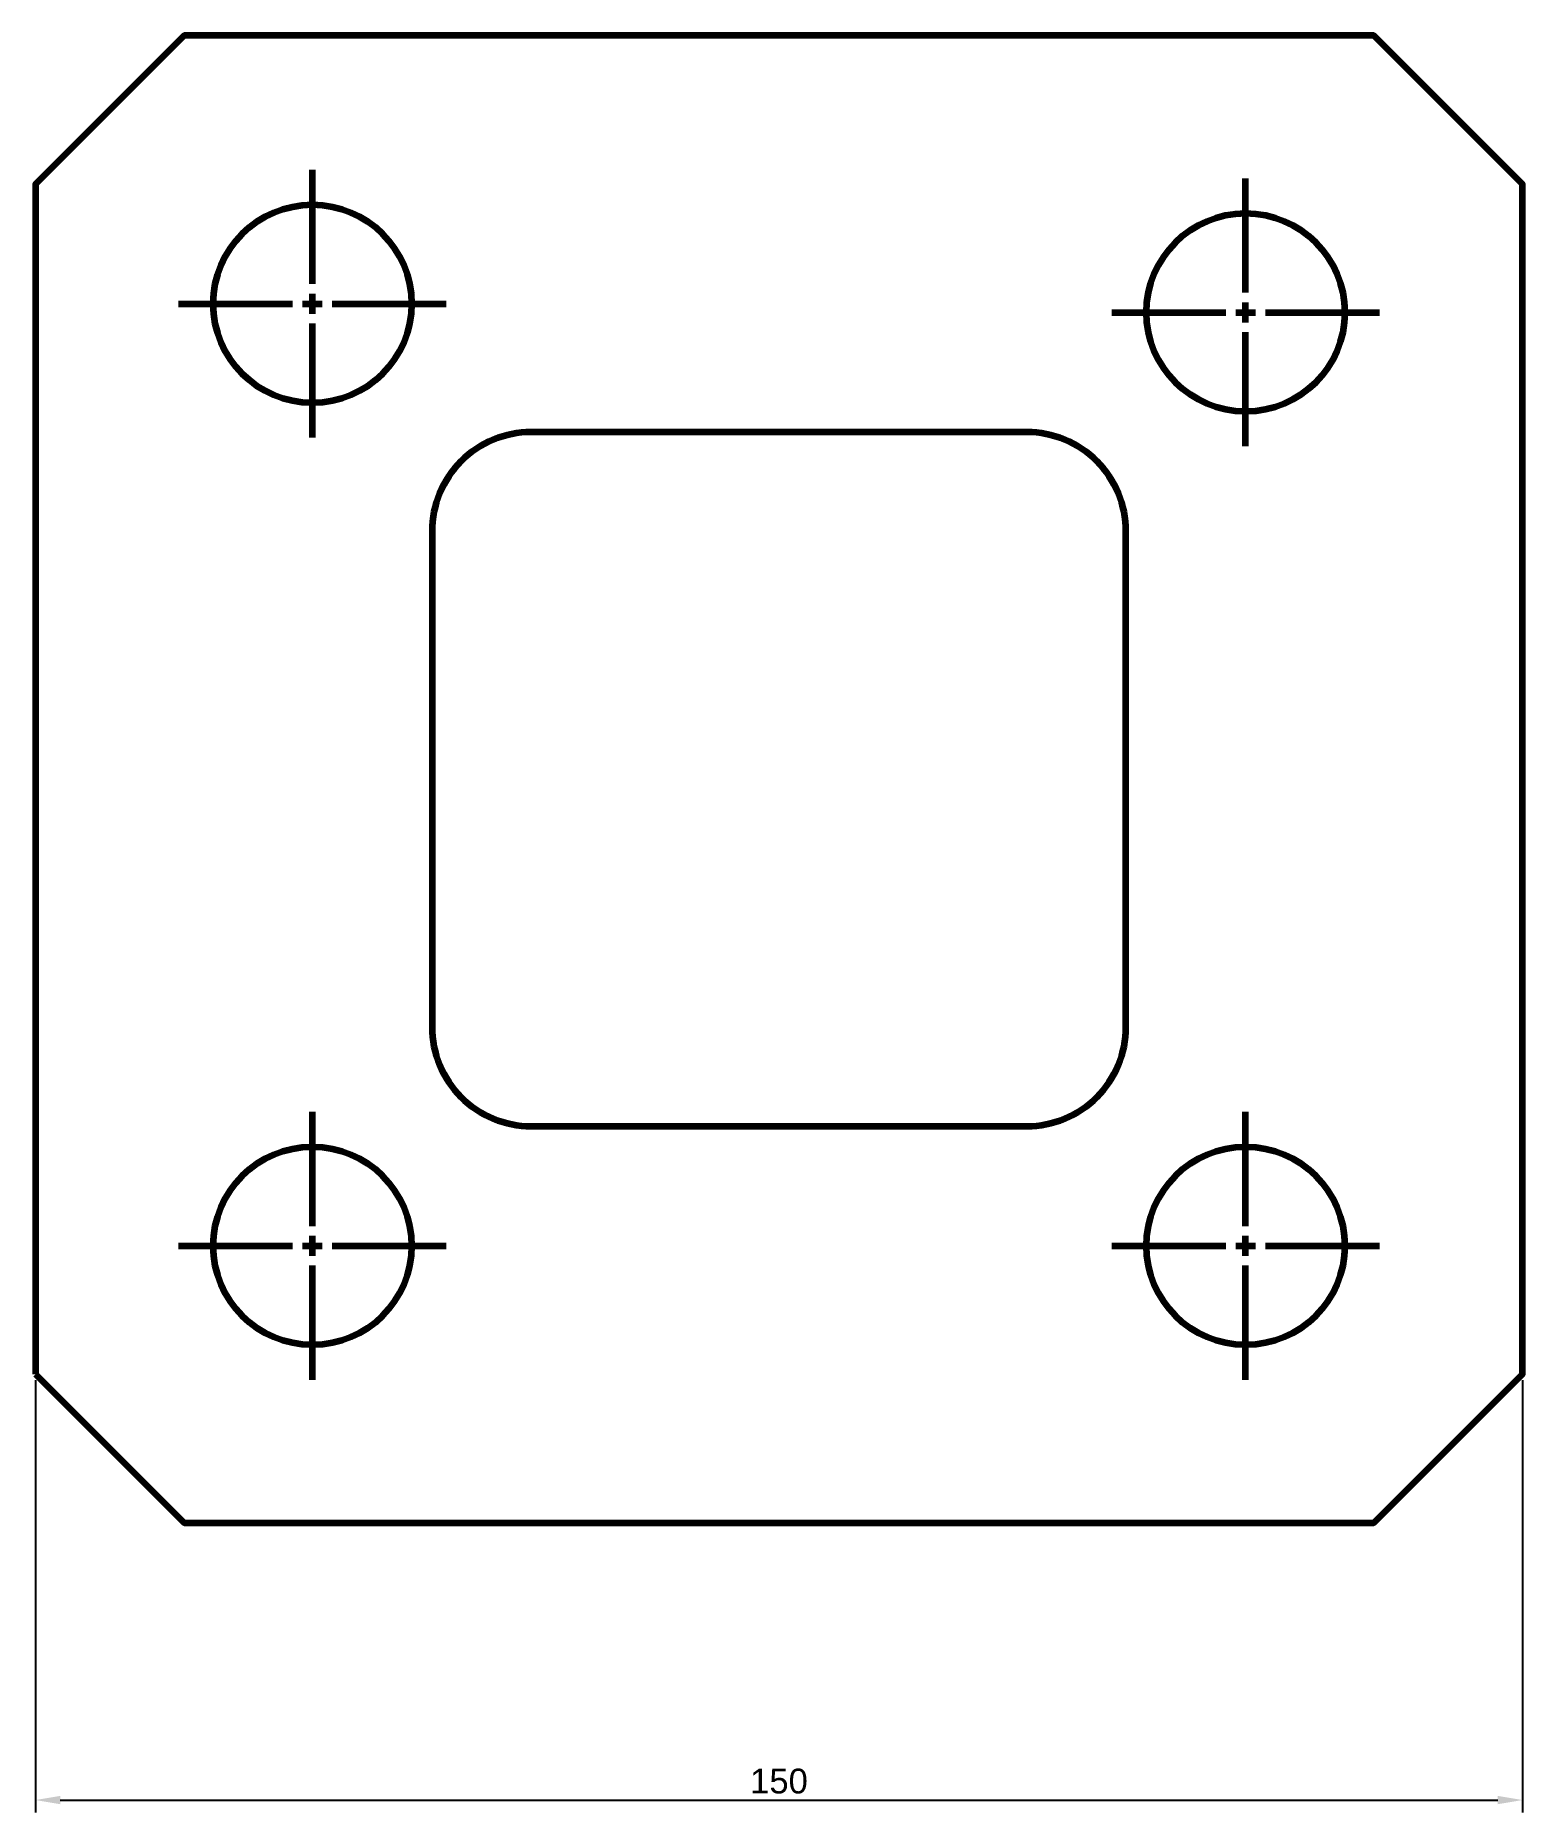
# Model space of a CAD drawing. Header units: millimetres. Extents: x 130 to 280, y 71 to 250.
import ezdxf

# ---------------------------------------------------------------- set-up
doc = ezdxf.new("R2010")
doc.units = ezdxf.units.MM
doc.linetypes.add('CENTER2', pattern=[28.575, 19.05, -3.175, 3.175, -3.175])
doc.styles.get("Standard").update_dxf_attribs({"font": 'arial.ttf'})
doc.dimstyles.new('ISO-25', dxfattribs={"dimtxt": 2.5, "dimasz": 2.5, "dimexe": 1.25, "dimexo": 0.625, "dimtad": 1, "dimtxsty": 'Standard', "dimcen": 2.5, "dimadec": 0, "dimazin": 0, "dimtfac": 1, "dimtmove": 0, "dimatfit": 3, "dimfxl": 1, "dimarcsym": 0})

# ---------------------------------------------------------------- blocks, each defined once
blk = doc.blocks.new('*U2')
at = {"color": 0, "linetype": 'CENTER2', "lineweight": 100, "transparency": 16777216}
for p, q in [((0, 2), (0, 13.5)), ((-13.5, 0), (-2, 0)), ((2, 0), (13.5, 0)), ((0, -13.5), (0, -2))]:
    blk.add_line(p, q, dxfattribs=at)
at = {"color": 0, "linetype": 'Continuous', "lineweight": 100, "transparency": 16777216}
for p, q in [((-1, 0), (1, 0)), ((0, -1), (0, 1))]:
    blk.add_line(p, q, dxfattribs=at)
blk = doc.blocks.new('*U3')
at = {"color": 0, "linetype": 'CENTER2', "lineweight": 100, "transparency": 16777216}
for p, q in [((0, 2), (0, 13.5)), ((-13.5, 0), (-2, 0)), ((2, 0), (13.5, 0)), ((0, -13.5), (0, -2))]:
    blk.add_line(p, q, dxfattribs=at)
at = {"color": 0, "linetype": 'Continuous', "lineweight": 100, "transparency": 16777216}
for p, q in [((-1, 0), (1, 0)), ((0, -1), (0, 1))]:
    blk.add_line(p, q, dxfattribs=at)
blk = doc.blocks.new('*U4')
at = {"color": 0, "linetype": 'CENTER2', "lineweight": 100, "transparency": 16777216}
for p, q in [((0, 2), (0, 13.5)), ((-13.5, 0), (-2, 0)), ((2, 0), (13.5, 0)), ((0, -13.5), (0, -2))]:
    blk.add_line(p, q, dxfattribs=at)
at = {"color": 0, "linetype": 'Continuous', "lineweight": 100, "transparency": 16777216}
for p, q in [((-1, 0), (1, 0)), ((0, -1), (0, 1))]:
    blk.add_line(p, q, dxfattribs=at)
blk = doc.blocks.new('*U5')
at = {"color": 0, "linetype": 'CENTER2', "lineweight": 100, "transparency": 16777216}
for p, q in [((0, 2), (0, 13.5)), ((-13.5, 0), (-2, 0)), ((2, 0), (13.5, 0)), ((0, -13.5), (0, -2))]:
    blk.add_line(p, q, dxfattribs=at)
at = {"color": 0, "linetype": 'Continuous', "lineweight": 100, "transparency": 16777216}
for p, q in [((-1, 0), (1, 0)), ((0, -1), (0, 1))]:
    blk.add_line(p, q, dxfattribs=at)
blk = doc.blocks.new('*D6')
at = {"color": 0, "lineweight": -2, "transparency": 16777216}
for p, q in [((130, 114.38), (130, 70.78)), ((280, 114.38), (280, 70.78)), ((132.5, 72.03), (277.5, 72.03))]:
    blk.add_line(p, q, dxfattribs=at)
at = {"color": 0, "transparency": 16777216}
for points in [[(132.5, 72.45), (132.5, 71.61), (130, 72.03)], [(277.5, 72.45), (277.5, 71.61), (280, 72.03)]]:
    blk.add_solid(points, dxfattribs=at)
at = {"layer": 'Defpoints', "color": 0, "transparency": 16777216}
for p in [(130, 115), (280, 115), (280, 72.03)]:
    blk.add_point(p, dxfattribs=at)
at = {"color": 0, "transparency": 16777216, "insert": (205, 73.93), "char_height": 2.5, "attachment_point": 5}
blk.add_mtext('150', dxfattribs=at)

msp = doc.modelspace()

# ---------------------------------------------------------------- linework, layer by layer
at = {"lineweight": 100}
msp.add_lwpolyline([(130, 115), (145, 100), (265, 100), (280, 115), (280, 235), (265, 250), (145, 250), (130, 235)], close=True, dxfattribs=at)
msp.add_lwpolyline([(170, 150, 0.4142136), (180, 140), (230, 140, 0.4142136), (240, 150), (240, 200, 0.4142136), (230, 210), (180, 210, 0.4142136), (170, 200)], format="xyb", close=True, dxfattribs=at)
for centre in [(157.929, 222.943), (252.071, 222.071), (157.929, 127.929), (252.071, 127.929)]:
    msp.add_circle(centre, 10, dxfattribs=at)

# ---------------------------------------------------------------- block references
at = {"linetype": 'CENTER2', "lineweight": 100}
for name, p in [('*U3', (157.929, 222.943)), ('*U2', (252.071, 222.071)), ('*U4', (157.929, 127.929)), ('*U5', (252.071, 127.929))]:
    msp.add_blockref(name, p, dxfattribs=at)

# ---------------------------------------------------------------- dimensions: what is measured, and where the dimension line sits
at = {"color": 240, "true_color": 0xed1f24}
dim = msp.add_linear_dim(base=(280, 72.029), p1=(130, 115), p2=(280, 115), dimstyle='ISO-25', dxfattribs=at)
dim.commit()
dim.dimension.update_dxf_attribs({"geometry": '*D6', "text_midpoint": (205, 73.93)})

doc.saveas('drawing.dxf')
